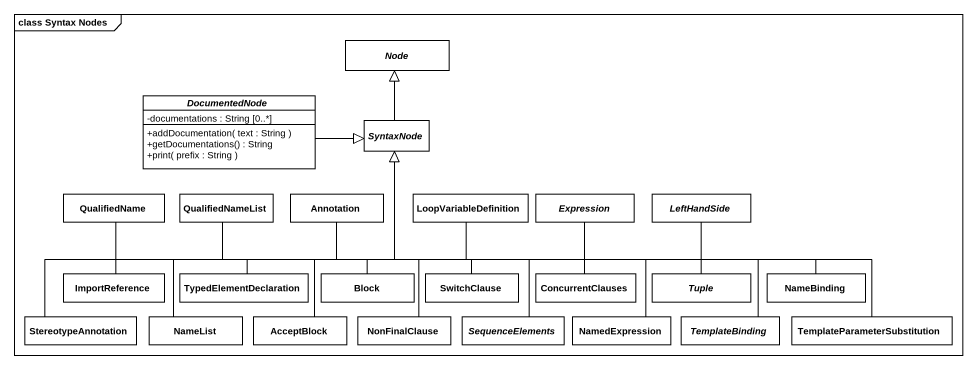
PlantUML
@startuml
mainframe class Syntax Nodes
hide circle
hide empty members
skinparam classAttributeIconSize 0
abstract class "Node" as Node_
abstract class DocumentedNode {
  -documentations : String [0..*]
  +addDocumentation( text : String )
  +getDocumentations() : String
  +print( prefix : String )
}
abstract class SyntaxNode
class QualifiedName
class QualifiedNameList
class "Annotation" as Annotation_
class LoopVariableDefinition
abstract class Expression
abstract class LeftHandSide
class ImportReference
class TypedElementDeclaration
class Block
class SwitchClause
class ConcurrentClauses
abstract class Tuple
class NameBinding
class StereotypeAnnotation
class NameList
class AcceptBlock
class NonFinalClause
abstract class SequenceElements
class NamedExpression
abstract class TemplateBinding
class "TemplateParameterSubstitution" as TemplateParameterSubstitutio
DocumentedNode -right-|> SyntaxNode
SyntaxNode -up-|> Node_
QualifiedName -right-|> SyntaxNode
QualifiedNameList -right-|> SyntaxNode
Annotation_ -up-|> SyntaxNode
LoopVariableDefinition -up-|> SyntaxNode
Expression -left-|> SyntaxNode
LeftHandSide -left-|> SyntaxNode
ImportReference -right-|> SyntaxNode
TypedElementDeclaration -up-|> SyntaxNode
Block -up-|> SyntaxNode
SwitchClause -up-|> SyntaxNode
ConcurrentClauses -up-|> SyntaxNode
Tuple -left-|> SyntaxNode
NameBinding -left-|> SyntaxNode
StereotypeAnnotation -up-|> SyntaxNode
NameList -up-|> SyntaxNode
AcceptBlock -up-|> SyntaxNode
NonFinalClause -up-|> SyntaxNode
SequenceElements -up-|> SyntaxNode
NamedExpression -up-|> SyntaxNode
TemplateBinding -left-|> SyntaxNode
TemplateParameterSubstitutio -left-|> SyntaxNode
@enduml
